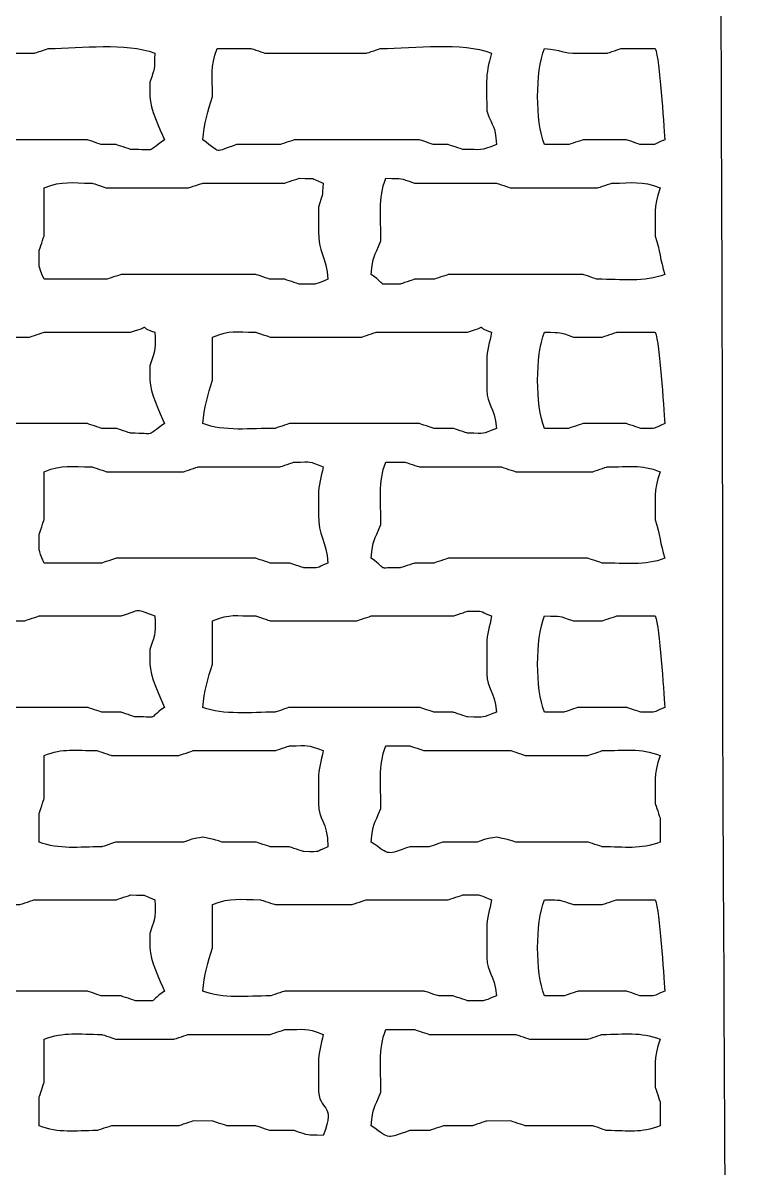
# Model space of a CAD drawing. Extents: x -149 to 150, y -212 to 234.
# Drawn here: x 130.22 to 142.75, y 58.39 to 78.55 of the extents above; entities that cross this region are included whole.
import ezdxf

# ---------------------------------------------------------------- set-up
doc = ezdxf.new("R2010")
doc.units = 0
doc.header["$MEASUREMENT"] = 0
doc.layers.add('EBENE_1', color=7, linetype='CONTINUOUS')

msp = doc.modelspace()

# ---------------------------------------------------------------- linework, layer by layer
at = {"layer": 'EBENE_1', "color": 250}
for points, knots in [([(142.4466, 96.392), (139.7389, 96.392), (118.5936, 96.5792), (117.8933, 96.3073), (117.8933, 96.3073), (117.6937, 95.7931), (117.6937, 36.0308), (117.8933, 35.5167), (117.8933, 35.5167), (118.3962, 35.3214), (141.9438, 35.3214), (142.4466, 35.5167), (142.4466, 35.5167), (142.7502, 36.2987), (142.5312, 62.6309), (142.5313, 65.9119), (142.5313, 65.9119), (142.5313, 76.0596), (142.4466, 86.3071), (142.4466, 96.392)], [0, 0, 0, 0, 0.1666667, 0.1666667, 0.1666667, 0.1666667, 0.3333333, 0.3333333, 0.3333333, 0.3333333, 0.5, 0.5, 0.5, 0.5, 0.6666667, 0.6666667, 0.6666667, 0.6666667, 1, 1, 1, 1]), ([(132.456, 77.2572), (132.456, 77.2572), (132.456, 77.5112), (132.456, 77.5112), (132.456, 77.5112), (132.5529, 77.8103), (132.5334, 77.6864), (132.5406, 78.0192), (132.5406, 78.0192), (132.0286, 78.218), (131.2581, 78.1039), (130.678, 78.104), (130.678, 78.104), (130.6728, 78.1017), (130.438, 78.0243), (130.424, 78.0193), (130.424, 78.0193), (130.424, 78.0193), (129.0693, 78.0193), (129.0693, 78.0193), (129.0693, 78.0193), (129.0693, 78.0193), (128.5612, 78.0192), (128.5612, 78.0192), (128.5612, 78.0192), (128.5562, 78.0217), (128.3215, 78.0989), (128.3073, 78.104), (128.3073, 78.104), (127.9407, 78.1039), (127.9541, 78.1452), (127.63, 78.0192), (127.63, 78.0192), (127.6454, 77.8183), (127.6791, 77.6995), (127.7146, 77.5112), (127.7146, 77.5112), (127.6294, 77.2484), (127.6306, 77.097), (127.5453, 76.834), (127.5453, 76.834), (127.5453, 76.834), (127.5453, 76.4953), (127.5453, 76.4953), (127.5453, 76.4953), (127.9105, 76.3535), (128.3946, 76.4107), (128.8153, 76.4106), (128.8153, 76.4106), (128.8203, 76.413), (129.0551, 76.4902), (129.0692, 76.4953), (129.0692, 76.4953), (129.0692, 76.4953), (130.3393, 76.4952), (130.3393, 76.4952), (130.3393, 76.4952), (130.3393, 76.4952), (130.932, 76.4952), (130.932, 76.4952), (130.932, 76.4952), (130.932, 76.4952), (131.3553, 76.4953), (131.3553, 76.4953), (131.3553, 76.4953), (131.3604, 76.493), (131.5951, 76.4157), (131.6093, 76.4107), (131.6093, 76.4107), (131.6093, 76.4107), (131.8633, 76.4106), (131.8633, 76.4106), (131.8633, 76.4106), (131.8684, 76.4083), (132.1031, 76.3311), (132.1173, 76.326), (132.1173, 76.326), (132.5736, 76.326), (132.3735, 76.2557), (132.71, 76.4952), (132.71, 76.4952), (132.631, 76.6921), (132.456, 77.0468), (132.456, 77.2572)], [0, 0, 0, 0, 0.0454545, 0.0454545, 0.0454545, 0.0454545, 0.0909091, 0.0909091, 0.0909091, 0.0909091, 0.1363636, 0.1363636, 0.1363636, 0.1363636, 0.1818182, 0.1818182, 0.1818182, 0.1818182, 0.2272727, 0.2272727, 0.2272727, 0.2272727, 0.2727273, 0.2727273, 0.2727273, 0.2727273, 0.3181818, 0.3181818, 0.3181818, 0.3181818, 0.3636364, 0.3636364, 0.3636364, 0.3636364, 0.4090909, 0.4090909, 0.4090909, 0.4090909, 0.4545455, 0.4545455, 0.4545455, 0.4545455, 0.5, 0.5, 0.5, 0.5, 0.5454545, 0.5454545, 0.5454545, 0.5454545, 0.5909091, 0.5909091, 0.5909091, 0.5909091, 0.6363636, 0.6363636, 0.6363636, 0.6363636, 0.6818182, 0.6818182, 0.6818182, 0.6818182, 0.7272727, 0.7272727, 0.7272727, 0.7272727, 0.7727273, 0.7727273, 0.7727273, 0.7727273, 0.8181818, 0.8181818, 0.8181818, 0.8181818, 0.8636364, 0.8636364, 0.8636364, 0.8636364, 0.9090909, 0.9090909, 0.9090909, 0.9090909, 1, 1, 1, 1]), ([(138.3826, 77.0032), (138.3826, 77.4286), (138.3421, 77.6334), (138.4673, 78.0193), (138.4673, 78.0193), (137.9342, 78.2263), (137.1229, 78.104), (136.52, 78.1039), (136.52, 78.1039), (136.5147, 78.1016), (136.2801, 78.0244), (136.2659, 78.0193), (136.2659, 78.0193), (136.2659, 78.0193), (134.488, 78.0193), (134.488, 78.0193), (134.488, 78.0193), (134.4828, 78.0216), (134.2481, 78.0988), (134.234, 78.1039), (134.234, 78.1039), (134.234, 78.1039), (133.6413, 78.104), (133.6413, 78.104), (133.6413, 78.104), (133.509, 77.7635), (133.5565, 77.641), (133.5566, 77.2572), (133.5566, 77.2572), (133.4751, 77.0058), (133.4086, 76.7742), (133.3873, 76.4952), (133.3873, 76.4952), (133.731, 76.2505), (133.5585, 76.2739), (133.98, 76.4107), (133.98, 76.4107), (133.98, 76.4107), (134.742, 76.4107), (134.742, 76.4107), (134.742, 76.4107), (134.7471, 76.4129), (134.9817, 76.4902), (134.996, 76.4952), (134.996, 76.4952), (134.996, 76.4952), (135.9273, 76.4952), (135.9273, 76.4952), (135.9273, 76.4952), (135.9273, 76.4952), (136.774, 76.4952), (136.774, 76.4952), (136.774, 76.4952), (136.774, 76.4952), (137.1972, 76.4953), (137.1972, 76.4953), (137.1972, 76.4953), (137.2024, 76.4929), (137.4371, 76.4158), (137.4513, 76.4106), (137.4513, 76.4106), (137.4513, 76.4106), (137.7053, 76.4107), (137.7053, 76.4107), (137.7053, 76.4107), (137.7104, 76.4084), (137.945, 76.331), (137.9593, 76.326), (137.9593, 76.326), (138.3169, 76.3259), (138.2411, 76.29), (138.552, 76.4107), (138.552, 76.4107), (138.5233, 76.7839), (138.4954, 76.682), (138.3826, 77.0032)], [0, 0, 0, 0, 0.05, 0.05, 0.05, 0.05, 0.1, 0.1, 0.1, 0.1, 0.15, 0.15, 0.15, 0.15, 0.2, 0.2, 0.2, 0.2, 0.25, 0.25, 0.25, 0.25, 0.3, 0.3, 0.3, 0.3, 0.35, 0.35, 0.35, 0.35, 0.4, 0.4, 0.4, 0.4, 0.45, 0.45, 0.45, 0.45, 0.5, 0.5, 0.5, 0.5, 0.55, 0.55, 0.55, 0.55, 0.6, 0.6, 0.6, 0.6, 0.65, 0.65, 0.65, 0.65, 0.7, 0.7, 0.7, 0.7, 0.75, 0.75, 0.75, 0.75, 0.8, 0.8, 0.8, 0.8, 0.85, 0.85, 0.85, 0.85, 0.9, 0.9, 0.9, 0.9, 1, 1, 1, 1]), ([(141.346, 78.1039), (141.346, 78.1039), (140.7533, 78.104), (140.7533, 78.104), (140.7533, 78.104), (140.7482, 78.1016), (140.5135, 78.0244), (140.4993, 78.0192), (140.4993, 78.0192), (140.4993, 78.0192), (139.9913, 78.0193), (139.9913, 78.0193), (139.9913, 78.0193), (139.705, 78.0193), (139.7055, 78.0804), (139.3986, 78.104), (139.3986, 78.104), (139.2351, 77.6829), (139.2351, 76.8318), (139.3986, 76.4107), (139.3986, 76.4107), (139.3986, 76.4107), (139.822, 76.4106), (139.822, 76.4106), (139.822, 76.4106), (139.8271, 76.4129), (140.0618, 76.4903), (140.076, 76.4953), (140.076, 76.4953), (140.076, 76.4953), (140.4993, 76.4952), (140.4993, 76.4952), (140.4993, 76.4952), (140.4993, 76.4952), (140.838, 76.4953), (140.838, 76.4953), (140.838, 76.4953), (140.8431, 76.493), (141.0778, 76.4157), (141.092, 76.4107), (141.092, 76.4107), (141.4322, 76.4106), (141.2595, 76.396), (141.5153, 76.4952), (141.5153, 76.4952), (141.4916, 76.7974), (141.4272, 77.8945), (141.346, 78.1039)], [0, 0, 0, 0, 0.0769231, 0.0769231, 0.0769231, 0.0769231, 0.1538462, 0.1538462, 0.1538462, 0.1538462, 0.2307692, 0.2307692, 0.2307692, 0.2307692, 0.3076923, 0.3076923, 0.3076923, 0.3076923, 0.3846154, 0.3846154, 0.3846154, 0.3846154, 0.4615385, 0.4615385, 0.4615385, 0.4615385, 0.5384615, 0.5384615, 0.5384615, 0.5384615, 0.6153846, 0.6153846, 0.6153846, 0.6153846, 0.6923077, 0.6923077, 0.6923077, 0.6923077, 0.7692308, 0.7692308, 0.7692308, 0.7692308, 0.8461538, 0.8461538, 0.8461538, 0.8461538, 1, 1, 1, 1]), ([(135.4193, 74.8867), (135.4193, 74.8867), (135.4193, 75.056), (135.4193, 75.056), (135.4193, 75.056), (135.4193, 75.056), (135.4193, 75.31), (135.4193, 75.31), (135.4193, 75.31), (135.5017, 75.5585), (135.4834, 75.4657), (135.504, 75.7333), (135.504, 75.7333), (135.2336, 75.8406), (135.423, 75.8106), (135.0806, 75.8179), (135.0806, 75.8179), (135.0755, 75.8157), (134.8408, 75.7384), (134.8266, 75.7333), (134.8266, 75.7333), (134.8266, 75.7333), (133.3873, 75.7332), (133.3873, 75.7332), (133.3873, 75.7332), (133.3822, 75.731), (133.1475, 75.6537), (133.1333, 75.6487), (133.1333, 75.6487), (133.1333, 75.6487), (131.694, 75.6487), (131.694, 75.6487), (131.694, 75.6487), (131.6888, 75.651), (131.4541, 75.7282), (131.44, 75.7333), (131.44, 75.7333), (131.0562, 75.7333), (130.9337, 75.7807), (130.5933, 75.6487), (130.5933, 75.6487), (130.5933, 75.6487), (130.5933, 74.8019), (130.5933, 74.8019), (130.5933, 74.8019), (130.591, 74.7968), (130.5136, 74.5622), (130.5086, 74.5479), (130.5086, 74.5479), (130.5086, 74.1999), (130.4808, 74.3297), (130.5933, 74.0399), (130.5933, 74.0399), (130.5933, 74.0399), (131.694, 74.04), (131.694, 74.04), (131.694, 74.04), (131.6991, 74.0423), (131.9338, 74.1195), (131.948, 74.1246), (131.948, 74.1246), (131.948, 74.1246), (133.1333, 74.1247), (133.1333, 74.1247), (133.1333, 74.1247), (133.1333, 74.1247), (133.8953, 74.1247), (133.8953, 74.1247), (133.8953, 74.1247), (133.8953, 74.1247), (134.3186, 74.1246), (134.3186, 74.1246), (134.3186, 74.1246), (134.3238, 74.1223), (134.5585, 74.0451), (134.5726, 74.0399), (134.5726, 74.0399), (134.5726, 74.0399), (134.8266, 74.04), (134.8266, 74.04), (134.8266, 74.04), (134.8318, 74.0377), (135.0665, 73.9603), (135.0806, 73.9554), (135.0806, 73.9554), (135.4286, 73.9554), (135.299, 73.9276), (135.5886, 74.04), (135.5886, 74.04), (135.5585, 74.4315), (135.4192, 74.5326), (135.4193, 74.8867)], [0, 0, 0, 0, 0.0416667, 0.0416667, 0.0416667, 0.0416667, 0.0833333, 0.0833333, 0.0833333, 0.0833333, 0.125, 0.125, 0.125, 0.125, 0.1666667, 0.1666667, 0.1666667, 0.1666667, 0.2083333, 0.2083333, 0.2083333, 0.2083333, 0.25, 0.25, 0.25, 0.25, 0.2916667, 0.2916667, 0.2916667, 0.2916667, 0.3333333, 0.3333333, 0.3333333, 0.3333333, 0.375, 0.375, 0.375, 0.375, 0.4166667, 0.4166667, 0.4166667, 0.4166667, 0.4583333, 0.4583333, 0.4583333, 0.4583333, 0.5, 0.5, 0.5, 0.5, 0.5416667, 0.5416667, 0.5416667, 0.5416667, 0.5833333, 0.5833333, 0.5833333, 0.5833333, 0.625, 0.625, 0.625, 0.625, 0.6666667, 0.6666667, 0.6666667, 0.6666667, 0.7083333, 0.7083333, 0.7083333, 0.7083333, 0.75, 0.75, 0.75, 0.75, 0.7916667, 0.7916667, 0.7916667, 0.7916667, 0.8333333, 0.8333333, 0.8333333, 0.8333333, 0.875, 0.875, 0.875, 0.875, 0.9166667, 0.9166667, 0.9166667, 0.9166667, 1, 1, 1, 1]), ([(141.346, 74.802), (141.346, 75.2011), (141.3123, 75.2836), (141.4306, 75.6486), (141.4306, 75.6486), (141.0902, 75.7808), (140.9677, 75.7333), (140.584, 75.7332), (140.584, 75.7332), (140.5788, 75.731), (140.3441, 75.6537), (140.33, 75.6487), (140.33, 75.6487), (140.33, 75.6487), (139.9066, 75.6486), (139.9066, 75.6486), (139.9066, 75.6486), (139.9066, 75.6486), (138.806, 75.6487), (138.806, 75.6487), (138.806, 75.6487), (138.8008, 75.651), (138.5661, 75.7282), (138.552, 75.7333), (138.552, 75.7333), (138.552, 75.7333), (137.1126, 75.7333), (137.1126, 75.7333), (137.1126, 75.7333), (136.8137, 75.8302), (136.9375, 75.8107), (136.6046, 75.8179), (136.6046, 75.8179), (136.4672, 75.4639), (136.52, 75.1261), (136.52, 74.7173), (136.52, 74.7173), (136.4001, 74.4185), (136.3768, 74.4648), (136.3506, 74.1247), (136.3506, 74.1247), (136.6763, 73.8925), (136.4039, 73.9652), (136.8586, 73.9553), (136.8586, 73.9553), (136.8637, 73.9576), (137.0985, 74.0349), (137.1125, 74.04), (137.1125, 74.04), (137.1125, 74.04), (137.4513, 74.04), (137.4513, 74.04), (137.4513, 74.04), (137.4563, 74.0422), (137.6911, 74.1196), (137.7052, 74.1246), (137.7052, 74.1246), (137.7052, 74.1246), (138.2132, 74.1247), (138.2132, 74.1247), (138.2132, 74.1247), (138.2132, 74.1247), (138.8906, 74.1247), (138.8906, 74.1247), (138.8906, 74.1247), (138.8906, 74.1247), (140.076, 74.1246), (140.076, 74.1246), (140.076, 74.1246), (140.0811, 74.1224), (140.3158, 74.0451), (140.33, 74.04), (140.33, 74.04), (140.747, 74.04), (141.158, 73.986), (141.5153, 74.1246), (141.5153, 74.1246), (141.43, 74.3876), (141.4312, 74.539), (141.346, 74.802)], [0, 0, 0, 0, 0.047619, 0.047619, 0.047619, 0.047619, 0.0952381, 0.0952381, 0.0952381, 0.0952381, 0.1428571, 0.1428571, 0.1428571, 0.1428571, 0.1904762, 0.1904762, 0.1904762, 0.1904762, 0.2380952, 0.2380952, 0.2380952, 0.2380952, 0.2857143, 0.2857143, 0.2857143, 0.2857143, 0.3333333, 0.3333333, 0.3333333, 0.3333333, 0.3809524, 0.3809524, 0.3809524, 0.3809524, 0.4285714, 0.4285714, 0.4285714, 0.4285714, 0.4761905, 0.4761905, 0.4761905, 0.4761905, 0.5238095, 0.5238095, 0.5238095, 0.5238095, 0.5714286, 0.5714286, 0.5714286, 0.5714286, 0.6190476, 0.6190476, 0.6190476, 0.6190476, 0.6666667, 0.6666667, 0.6666667, 0.6666667, 0.7142857, 0.7142857, 0.7142857, 0.7142857, 0.7619048, 0.7619048, 0.7619048, 0.7619048, 0.8095238, 0.8095238, 0.8095238, 0.8095238, 0.8571429, 0.8571429, 0.8571429, 0.8571429, 0.9047619, 0.9047619, 0.9047619, 0.9047619, 1, 1, 1, 1]), ([(132.456, 72.2619), (132.456, 72.2619), (132.456, 72.516), (132.456, 72.516), (132.456, 72.516), (132.5631, 72.8464), (132.5591, 72.8203), (132.5406, 73.1087), (132.5406, 73.1087), (132.2089, 73.2143), (132.5325, 73.2342), (132.1173, 73.1086), (132.1173, 73.1086), (132.1173, 73.1086), (130.5933, 73.1086), (130.5933, 73.1086), (130.5933, 73.1086), (130.5882, 73.1064), (130.3535, 73.0291), (130.3393, 73.024), (130.3393, 73.024), (130.3393, 73.024), (129.154, 73.0239), (129.154, 73.0239), (129.154, 73.0239), (129.154, 73.0239), (128.646, 73.024), (128.646, 73.024), (128.646, 73.024), (128.6408, 73.0263), (128.4061, 73.1035), (128.392, 73.1086), (128.392, 73.1086), (128.0167, 73.1086), (127.9633, 73.1535), (127.63, 73.0239), (127.63, 73.0239), (127.6453, 72.8229), (127.6791, 72.7043), (127.7146, 72.516), (127.7146, 72.516), (127.6294, 72.253), (127.6305, 72.1015), (127.5453, 71.8386), (127.5453, 71.8386), (127.5453, 71.8386), (127.5453, 71.4999), (127.5453, 71.4999), (127.5453, 71.4999), (127.9104, 71.3583), (128.3947, 71.4153), (128.8153, 71.4154), (128.8153, 71.4154), (128.8204, 71.4176), (129.0551, 71.4948), (129.0693, 71.4999), (129.0693, 71.4999), (129.0693, 71.4999), (130.3393, 71.5), (130.3393, 71.5), (130.3393, 71.5), (130.3393, 71.5), (130.932, 71.4999), (130.932, 71.4999), (130.932, 71.4999), (130.932, 71.4999), (131.3553, 71.5), (131.3553, 71.5), (131.3553, 71.5), (131.3604, 71.4976), (131.5951, 71.4204), (131.6093, 71.4153), (131.6093, 71.4153), (131.6093, 71.4153), (131.8633, 71.4154), (131.8633, 71.4154), (131.8633, 71.4154), (131.8684, 71.413), (132.1031, 71.3357), (132.1173, 71.3307), (132.1173, 71.3307), (132.5736, 71.3306), (132.3736, 71.2603), (132.71, 71.5), (132.71, 71.5), (132.631, 71.6969), (132.4559, 72.0515), (132.456, 72.2619)], [0, 0, 0, 0, 0.0434783, 0.0434783, 0.0434783, 0.0434783, 0.0869565, 0.0869565, 0.0869565, 0.0869565, 0.1304348, 0.1304348, 0.1304348, 0.1304348, 0.173913, 0.173913, 0.173913, 0.173913, 0.2173913, 0.2173913, 0.2173913, 0.2173913, 0.2608696, 0.2608696, 0.2608696, 0.2608696, 0.3043478, 0.3043478, 0.3043478, 0.3043478, 0.3478261, 0.3478261, 0.3478261, 0.3478261, 0.3913043, 0.3913043, 0.3913043, 0.3913043, 0.4347826, 0.4347826, 0.4347826, 0.4347826, 0.4782609, 0.4782609, 0.4782609, 0.4782609, 0.5217391, 0.5217391, 0.5217391, 0.5217391, 0.5652174, 0.5652174, 0.5652174, 0.5652174, 0.6086957, 0.6086957, 0.6086957, 0.6086957, 0.6521739, 0.6521739, 0.6521739, 0.6521739, 0.6956522, 0.6956522, 0.6956522, 0.6956522, 0.7391304, 0.7391304, 0.7391304, 0.7391304, 0.7826087, 0.7826087, 0.7826087, 0.7826087, 0.826087, 0.826087, 0.826087, 0.826087, 0.8695652, 0.8695652, 0.8695652, 0.8695652, 0.9130435, 0.9130435, 0.9130435, 0.9130435, 1, 1, 1, 1]), ([(138.3826, 72.0927), (138.3826, 72.0927), (138.3825, 72.6007), (138.3825, 72.6007), (138.3825, 72.6007), (138.3826, 72.8038), (138.4318, 72.921), (138.4673, 73.1086), (138.4673, 73.1086), (138.1356, 73.2142), (138.4592, 73.2343), (138.044, 73.1087), (138.044, 73.1087), (138.044, 73.1087), (136.4353, 73.1087), (136.4353, 73.1087), (136.4353, 73.1087), (136.4302, 73.1063), (136.1954, 73.0291), (136.1813, 73.0239), (136.1813, 73.0239), (136.1813, 73.0239), (134.5725, 73.0239), (134.5725, 73.0239), (134.5725, 73.0239), (134.5675, 73.0263), (134.3328, 73.1036), (134.3186, 73.1087), (134.3186, 73.1087), (133.9434, 73.1087), (133.8901, 73.1534), (133.5566, 73.024), (133.5566, 73.024), (133.5566, 73.024), (133.5566, 72.262), (133.5566, 72.262), (133.5566, 72.262), (133.475, 72.0106), (133.4087, 71.779), (133.3873, 71.5), (133.3873, 71.5), (133.7525, 71.3582), (134.2366, 71.4154), (134.6572, 71.4153), (134.6572, 71.4153), (134.6623, 71.4176), (134.8971, 71.4949), (134.9112, 71.4999), (134.9112, 71.4999), (134.9112, 71.4999), (136.1813, 71.4999), (136.1813, 71.4999), (136.1813, 71.4999), (136.1813, 71.4999), (136.6893, 71.5), (136.6893, 71.5), (136.6893, 71.5), (136.6893, 71.5), (137.1973, 71.4999), (137.1973, 71.4999), (137.1973, 71.4999), (137.2024, 71.4977), (137.4371, 71.4204), (137.4513, 71.4154), (137.4513, 71.4154), (137.4513, 71.4154), (137.79, 71.4153), (137.79, 71.4153), (137.79, 71.4153), (137.7951, 71.4129), (138.0298, 71.3358), (138.044, 71.3306), (138.044, 71.3306), (138.392, 71.3306), (138.2622, 71.3029), (138.552, 71.4153), (138.552, 71.4153), (138.521, 71.8174), (138.3825, 71.8169), (138.3826, 72.0927)], [0, 0, 0, 0, 0.047619, 0.047619, 0.047619, 0.047619, 0.0952381, 0.0952381, 0.0952381, 0.0952381, 0.1428571, 0.1428571, 0.1428571, 0.1428571, 0.1904762, 0.1904762, 0.1904762, 0.1904762, 0.2380952, 0.2380952, 0.2380952, 0.2380952, 0.2857143, 0.2857143, 0.2857143, 0.2857143, 0.3333333, 0.3333333, 0.3333333, 0.3333333, 0.3809524, 0.3809524, 0.3809524, 0.3809524, 0.4285714, 0.4285714, 0.4285714, 0.4285714, 0.4761905, 0.4761905, 0.4761905, 0.4761905, 0.5238095, 0.5238095, 0.5238095, 0.5238095, 0.5714286, 0.5714286, 0.5714286, 0.5714286, 0.6190476, 0.6190476, 0.6190476, 0.6190476, 0.6666667, 0.6666667, 0.6666667, 0.6666667, 0.7142857, 0.7142857, 0.7142857, 0.7142857, 0.7619048, 0.7619048, 0.7619048, 0.7619048, 0.8095238, 0.8095238, 0.8095238, 0.8095238, 0.8571429, 0.8571429, 0.8571429, 0.8571429, 0.9047619, 0.9047619, 0.9047619, 0.9047619, 1, 1, 1, 1]), ([(141.346, 73.1087), (141.346, 73.1087), (140.6686, 73.1087), (140.6686, 73.1087), (140.6686, 73.1087), (140.6635, 73.1064), (140.4288, 73.029), (140.4146, 73.024), (140.4146, 73.024), (140.4146, 73.024), (139.9066, 73.024), (139.9066, 73.024), (139.9066, 73.024), (139.6077, 73.1209), (139.7315, 73.1013), (139.3986, 73.1086), (139.3986, 73.1086), (139.2351, 72.6874), (139.2351, 71.8364), (139.3986, 71.4153), (139.3986, 71.4153), (139.3986, 71.4153), (139.822, 71.4154), (139.822, 71.4154), (139.822, 71.4154), (139.8271, 71.4177), (140.0618, 71.4948), (140.076, 71.5), (140.076, 71.5), (140.076, 71.5), (140.4993, 71.5), (140.4993, 71.5), (140.4993, 71.5), (140.4993, 71.5), (140.838, 71.5), (140.838, 71.5), (140.838, 71.5), (140.8431, 71.4976), (141.0778, 71.4204), (141.092, 71.4153), (141.092, 71.4153), (141.4322, 71.4154), (141.2595, 71.4006), (141.5153, 71.5), (141.5153, 71.5), (141.4916, 71.8021), (141.4272, 72.8993), (141.346, 73.1087)], [0, 0, 0, 0, 0.0769231, 0.0769231, 0.0769231, 0.0769231, 0.1538462, 0.1538462, 0.1538462, 0.1538462, 0.2307692, 0.2307692, 0.2307692, 0.2307692, 0.3076923, 0.3076923, 0.3076923, 0.3076923, 0.3846154, 0.3846154, 0.3846154, 0.3846154, 0.4615385, 0.4615385, 0.4615385, 0.4615385, 0.5384615, 0.5384615, 0.5384615, 0.5384615, 0.6153846, 0.6153846, 0.6153846, 0.6153846, 0.6923077, 0.6923077, 0.6923077, 0.6923077, 0.7692308, 0.7692308, 0.7692308, 0.7692308, 0.8461538, 0.8461538, 0.8461538, 0.8461538, 1, 1, 1, 1]), ([(135.4192, 69.8914), (135.4192, 69.8914), (135.4193, 70.23), (135.4193, 70.23), (135.4193, 70.23), (135.4193, 70.4331), (135.4685, 70.5503), (135.5039, 70.7379), (135.5039, 70.7379), (135.2143, 70.8504), (135.344, 70.8226), (134.996, 70.8227), (134.996, 70.8227), (134.9907, 70.8203), (134.7561, 70.7431), (134.742, 70.7379), (134.742, 70.7379), (134.742, 70.7379), (133.3026, 70.7379), (133.3026, 70.7379), (133.3026, 70.7379), (133.2975, 70.7356), (133.0628, 70.6584), (133.0486, 70.6533), (133.0486, 70.6533), (133.0486, 70.6533), (131.694, 70.6533), (131.694, 70.6533), (131.694, 70.6533), (131.6888, 70.6556), (131.4541, 70.7329), (131.44, 70.7379), (131.44, 70.7379), (131.0562, 70.7379), (130.9337, 70.7854), (130.5933, 70.6534), (130.5933, 70.6534), (130.5933, 70.6534), (130.5933, 69.8067), (130.5933, 69.8067), (130.5933, 69.8067), (130.591, 69.8016), (130.5137, 69.5669), (130.5086, 69.5527), (130.5086, 69.5527), (130.5086, 69.2046), (130.4808, 69.3343), (130.5933, 69.0447), (130.5933, 69.0447), (130.5933, 69.0447), (131.6093, 69.0446), (131.6093, 69.0446), (131.6093, 69.0446), (131.6144, 69.0469), (131.8491, 69.1243), (131.8633, 69.1293), (131.8633, 69.1293), (131.8633, 69.1293), (132.964, 69.1294), (132.964, 69.1294), (132.964, 69.1294), (132.964, 69.1294), (133.8106, 69.1294), (133.8106, 69.1294), (133.8106, 69.1294), (133.8106, 69.1294), (134.3186, 69.1293), (134.3186, 69.1293), (134.3186, 69.1293), (134.3237, 69.127), (134.5585, 69.0497), (134.5725, 69.0447), (134.5725, 69.0447), (134.5725, 69.0447), (134.9113, 69.0446), (134.9113, 69.0446), (134.9113, 69.0446), (134.9164, 69.0423), (135.151, 68.9651), (135.1653, 68.9599), (135.1653, 68.9599), (135.5056, 68.96), (135.3327, 68.9454), (135.5886, 69.0446), (135.5886, 69.0446), (135.5585, 69.4362), (135.4193, 69.5374), (135.4192, 69.8914)], [0, 0, 0, 0, 0.0434783, 0.0434783, 0.0434783, 0.0434783, 0.0869565, 0.0869565, 0.0869565, 0.0869565, 0.1304348, 0.1304348, 0.1304348, 0.1304348, 0.173913, 0.173913, 0.173913, 0.173913, 0.2173913, 0.2173913, 0.2173913, 0.2173913, 0.2608696, 0.2608696, 0.2608696, 0.2608696, 0.3043478, 0.3043478, 0.3043478, 0.3043478, 0.3478261, 0.3478261, 0.3478261, 0.3478261, 0.3913043, 0.3913043, 0.3913043, 0.3913043, 0.4347826, 0.4347826, 0.4347826, 0.4347826, 0.4782609, 0.4782609, 0.4782609, 0.4782609, 0.5217391, 0.5217391, 0.5217391, 0.5217391, 0.5652174, 0.5652174, 0.5652174, 0.5652174, 0.6086957, 0.6086957, 0.6086957, 0.6086957, 0.6521739, 0.6521739, 0.6521739, 0.6521739, 0.6956522, 0.6956522, 0.6956522, 0.6956522, 0.7391304, 0.7391304, 0.7391304, 0.7391304, 0.7826087, 0.7826087, 0.7826087, 0.7826087, 0.826087, 0.826087, 0.826087, 0.826087, 0.8695652, 0.8695652, 0.8695652, 0.8695652, 0.9130435, 0.9130435, 0.9130435, 0.9130435, 1, 1, 1, 1]), ([(141.346, 69.8066), (141.346, 70.2058), (141.3123, 70.2884), (141.4306, 70.6534), (141.4306, 70.6534), (141.0848, 70.7876), (140.8915, 70.7379), (140.4993, 70.7379), (140.4993, 70.7379), (140.4942, 70.7356), (140.2595, 70.6584), (140.2453, 70.6533), (140.2453, 70.6533), (140.2453, 70.6533), (138.8906, 70.6533), (138.8906, 70.6533), (138.8906, 70.6533), (138.8855, 70.6556), (138.6508, 70.7329), (138.6366, 70.7379), (138.6366, 70.7379), (138.6366, 70.7379), (137.1973, 70.7379), (137.1973, 70.7379), (137.1973, 70.7379), (137.1922, 70.7402), (136.9575, 70.8176), (136.9433, 70.8227), (136.9433, 70.8227), (136.9433, 70.8227), (136.6045, 70.8227), (136.6045, 70.8227), (136.6045, 70.8227), (136.4672, 70.4686), (136.52, 70.1307), (136.52, 69.7219), (136.52, 69.7219), (136.4001, 69.4232), (136.3768, 69.4694), (136.3506, 69.1293), (136.3506, 69.1293), (136.6763, 68.8973), (136.4039, 68.9699), (136.8586, 68.96), (136.8586, 68.96), (136.8638, 68.9624), (137.0985, 69.0395), (137.1126, 69.0447), (137.1126, 69.0447), (137.1126, 69.0447), (137.4513, 69.0446), (137.4513, 69.0446), (137.4513, 69.0446), (137.4564, 69.047), (137.6911, 69.1242), (137.7053, 69.1294), (137.7053, 69.1294), (137.7053, 69.1294), (138.2133, 69.1293), (138.2133, 69.1293), (138.2133, 69.1293), (138.2133, 69.1293), (139.06, 69.1293), (139.06, 69.1293), (139.06, 69.1293), (139.06, 69.1293), (140.1606, 69.1294), (140.1606, 69.1294), (140.1606, 69.1294), (140.1658, 69.1269), (140.4005, 69.0497), (140.4146, 69.0446), (140.4146, 69.0446), (140.8234, 69.0447), (141.1612, 68.9918), (141.5153, 69.1294), (141.5153, 69.1294), (141.4299, 69.3922), (141.4312, 69.5436), (141.346, 69.8066)], [0, 0, 0, 0, 0.047619, 0.047619, 0.047619, 0.047619, 0.0952381, 0.0952381, 0.0952381, 0.0952381, 0.1428571, 0.1428571, 0.1428571, 0.1428571, 0.1904762, 0.1904762, 0.1904762, 0.1904762, 0.2380952, 0.2380952, 0.2380952, 0.2380952, 0.2857143, 0.2857143, 0.2857143, 0.2857143, 0.3333333, 0.3333333, 0.3333333, 0.3333333, 0.3809524, 0.3809524, 0.3809524, 0.3809524, 0.4285714, 0.4285714, 0.4285714, 0.4285714, 0.4761905, 0.4761905, 0.4761905, 0.4761905, 0.5238095, 0.5238095, 0.5238095, 0.5238095, 0.5714286, 0.5714286, 0.5714286, 0.5714286, 0.6190476, 0.6190476, 0.6190476, 0.6190476, 0.6666667, 0.6666667, 0.6666667, 0.6666667, 0.7142857, 0.7142857, 0.7142857, 0.7142857, 0.7619048, 0.7619048, 0.7619048, 0.7619048, 0.8095238, 0.8095238, 0.8095238, 0.8095238, 0.8571429, 0.8571429, 0.8571429, 0.8571429, 0.9047619, 0.9047619, 0.9047619, 0.9047619, 1, 1, 1, 1]), ([(132.4559, 67.2667), (132.4559, 67.2667), (132.456, 67.5207), (132.456, 67.5207), (132.456, 67.5207), (132.5631, 67.851), (132.559, 67.825), (132.5405, 68.1133), (132.5405, 68.1133), (132.185, 68.2514), (132.315, 68.2322), (131.948, 68.1133), (131.948, 68.1133), (131.948, 68.1133), (130.5086, 68.1134), (130.5086, 68.1134), (130.5086, 68.1134), (130.5035, 68.1109), (130.2688, 68.0338), (130.2546, 68.0286), (130.2546, 68.0286), (130.2546, 68.0286), (129.2386, 68.0287), (129.2386, 68.0287), (129.2386, 68.0287), (129.2386, 68.0287), (128.7306, 68.0286), (128.7306, 68.0286), (128.7306, 68.0286), (128.7255, 68.0309), (128.4908, 68.1083), (128.4766, 68.1134), (128.4766, 68.1134), (128.0929, 68.1133), (127.9704, 68.1607), (127.63, 68.0287), (127.63, 68.0287), (127.6454, 67.8277), (127.679, 67.7088), (127.7146, 67.5207), (127.7146, 67.5207), (127.6294, 67.2577), (127.6306, 67.1063), (127.5452, 66.8434), (127.5452, 66.8434), (127.5452, 66.8434), (127.5453, 66.5047), (127.5453, 66.5047), (127.5453, 66.5047), (127.9026, 66.366), (128.3136, 66.42), (128.7306, 66.4199), (128.7306, 66.4199), (128.7358, 66.4223), (128.9705, 66.4996), (128.9846, 66.5046), (128.9846, 66.5046), (128.9846, 66.5046), (130.17, 66.5047), (130.17, 66.5047), (130.17, 66.5047), (130.17, 66.5047), (130.8473, 66.5047), (130.8473, 66.5047), (130.8473, 66.5047), (130.8473, 66.5047), (131.3553, 66.5046), (131.3553, 66.5046), (131.3553, 66.5046), (131.3603, 66.5024), (131.5951, 66.425), (131.6092, 66.42), (131.6092, 66.42), (131.6092, 66.42), (131.9479, 66.4199), (131.9479, 66.4199), (131.9479, 66.4199), (131.9531, 66.4176), (132.1878, 66.3404), (132.202, 66.3353), (132.202, 66.3353), (132.6567, 66.3453), (132.3843, 66.2725), (132.7099, 66.5046), (132.7099, 66.5046), (132.631, 66.7015), (132.456, 67.0563), (132.4559, 67.2667)], [0, 0, 0, 0, 0.0434783, 0.0434783, 0.0434783, 0.0434783, 0.0869565, 0.0869565, 0.0869565, 0.0869565, 0.1304348, 0.1304348, 0.1304348, 0.1304348, 0.173913, 0.173913, 0.173913, 0.173913, 0.2173913, 0.2173913, 0.2173913, 0.2173913, 0.2608696, 0.2608696, 0.2608696, 0.2608696, 0.3043478, 0.3043478, 0.3043478, 0.3043478, 0.3478261, 0.3478261, 0.3478261, 0.3478261, 0.3913043, 0.3913043, 0.3913043, 0.3913043, 0.4347826, 0.4347826, 0.4347826, 0.4347826, 0.4782609, 0.4782609, 0.4782609, 0.4782609, 0.5217391, 0.5217391, 0.5217391, 0.5217391, 0.5652174, 0.5652174, 0.5652174, 0.5652174, 0.6086957, 0.6086957, 0.6086957, 0.6086957, 0.6521739, 0.6521739, 0.6521739, 0.6521739, 0.6956522, 0.6956522, 0.6956522, 0.6956522, 0.7391304, 0.7391304, 0.7391304, 0.7391304, 0.7826087, 0.7826087, 0.7826087, 0.7826087, 0.826087, 0.826087, 0.826087, 0.826087, 0.8695652, 0.8695652, 0.8695652, 0.8695652, 0.9130435, 0.9130435, 0.9130435, 0.9130435, 1, 1, 1, 1]), ([(138.3826, 67.0973), (138.3826, 67.0973), (138.3826, 67.6053), (138.3826, 67.6053), (138.3826, 67.6053), (138.3826, 67.8083), (138.4318, 67.9257), (138.4673, 68.1134), (138.4673, 68.1134), (138.197, 68.2205), (138.3864, 68.1906), (138.044, 68.1979), (138.044, 68.1979), (138.0388, 68.1957), (137.8041, 68.1183), (137.79, 68.1134), (137.79, 68.1134), (137.79, 68.1134), (136.3506, 68.1134), (136.3506, 68.1134), (136.3506, 68.1134), (136.3455, 68.111), (136.1108, 68.0337), (136.0966, 68.0287), (136.0966, 68.0287), (136.0966, 68.0287), (135.0806, 68.0286), (135.0806, 68.0286), (135.0806, 68.0286), (135.0806, 68.0286), (134.5726, 68.0287), (134.5726, 68.0287), (134.5726, 68.0287), (134.5675, 68.0309), (134.3328, 68.1082), (134.3186, 68.1133), (134.3186, 68.1133), (133.9434, 68.1133), (133.89, 68.1581), (133.5566, 68.0286), (133.5566, 68.0286), (133.5566, 68.0286), (133.5566, 67.2666), (133.5566, 67.2666), (133.5566, 67.2666), (133.4751, 67.0152), (133.4087, 66.7836), (133.3873, 66.5047), (133.3873, 66.5047), (133.7524, 66.3629), (134.2367, 66.4199), (134.6573, 66.42), (134.6573, 66.42), (134.6624, 66.4224), (134.8971, 66.4995), (134.9113, 66.5047), (134.9113, 66.5047), (134.9113, 66.5047), (136.1813, 66.5046), (136.1813, 66.5046), (136.1813, 66.5046), (136.1813, 66.5046), (136.6893, 66.5046), (136.6893, 66.5046), (136.6893, 66.5046), (136.6893, 66.5046), (137.1973, 66.5047), (137.1973, 66.5047), (137.1973, 66.5047), (137.2024, 66.5023), (137.4371, 66.425), (137.4513, 66.4199), (137.4513, 66.4199), (137.4513, 66.4199), (137.79, 66.42), (137.79, 66.42), (137.79, 66.42), (137.7951, 66.4177), (138.0298, 66.3403), (138.044, 66.3354), (138.044, 66.3354), (138.392, 66.3354), (138.2623, 66.3075), (138.552, 66.4199), (138.552, 66.4199), (138.5211, 66.822), (138.3826, 66.8214), (138.3826, 67.0973)], [0, 0, 0, 0, 0.0434783, 0.0434783, 0.0434783, 0.0434783, 0.0869565, 0.0869565, 0.0869565, 0.0869565, 0.1304348, 0.1304348, 0.1304348, 0.1304348, 0.173913, 0.173913, 0.173913, 0.173913, 0.2173913, 0.2173913, 0.2173913, 0.2173913, 0.2608696, 0.2608696, 0.2608696, 0.2608696, 0.3043478, 0.3043478, 0.3043478, 0.3043478, 0.3478261, 0.3478261, 0.3478261, 0.3478261, 0.3913043, 0.3913043, 0.3913043, 0.3913043, 0.4347826, 0.4347826, 0.4347826, 0.4347826, 0.4782609, 0.4782609, 0.4782609, 0.4782609, 0.5217391, 0.5217391, 0.5217391, 0.5217391, 0.5652174, 0.5652174, 0.5652174, 0.5652174, 0.6086957, 0.6086957, 0.6086957, 0.6086957, 0.6521739, 0.6521739, 0.6521739, 0.6521739, 0.6956522, 0.6956522, 0.6956522, 0.6956522, 0.7391304, 0.7391304, 0.7391304, 0.7391304, 0.7826087, 0.7826087, 0.7826087, 0.7826087, 0.826087, 0.826087, 0.826087, 0.826087, 0.8695652, 0.8695652, 0.8695652, 0.8695652, 0.9130435, 0.9130435, 0.9130435, 0.9130435, 1, 1, 1, 1]), ([(141.3459, 68.1133), (141.3459, 68.1133), (140.6686, 68.1133), (140.6686, 68.1133), (140.6686, 68.1133), (140.6634, 68.1109), (140.4288, 68.0338), (140.4145, 68.0287), (140.4145, 68.0287), (140.4145, 68.0287), (139.9065, 68.0286), (139.9065, 68.0286), (139.9065, 68.0286), (139.6077, 68.1256), (139.7315, 68.1061), (139.3986, 68.1134), (139.3986, 68.1134), (139.2351, 67.6922), (139.2351, 66.8412), (139.3986, 66.42), (139.3986, 66.42), (139.3986, 66.42), (139.7372, 66.42), (139.7372, 66.42), (139.7372, 66.42), (139.7424, 66.4223), (139.9771, 66.4996), (139.9913, 66.5046), (139.9913, 66.5046), (139.9913, 66.5046), (140.4146, 66.5047), (140.4146, 66.5047), (140.4146, 66.5047), (140.4146, 66.5047), (140.8379, 66.5046), (140.8379, 66.5046), (140.8379, 66.5046), (140.8431, 66.5024), (141.0778, 66.4251), (141.092, 66.42), (141.092, 66.42), (141.4322, 66.4199), (141.2595, 66.4054), (141.5152, 66.5046), (141.5152, 66.5046), (141.4916, 66.8067), (141.4272, 67.9038), (141.3459, 68.1133)], [0, 0, 0, 0, 0.0769231, 0.0769231, 0.0769231, 0.0769231, 0.1538462, 0.1538462, 0.1538462, 0.1538462, 0.2307692, 0.2307692, 0.2307692, 0.2307692, 0.3076923, 0.3076923, 0.3076923, 0.3076923, 0.3846154, 0.3846154, 0.3846154, 0.3846154, 0.4615385, 0.4615385, 0.4615385, 0.4615385, 0.5384615, 0.5384615, 0.5384615, 0.5384615, 0.6153846, 0.6153846, 0.6153846, 0.6153846, 0.6923077, 0.6923077, 0.6923077, 0.6923077, 0.7692308, 0.7692308, 0.7692308, 0.7692308, 0.8461538, 0.8461538, 0.8461538, 0.8461538, 1, 1, 1, 1]), ([(135.4193, 64.8113), (135.4193, 64.8113), (135.4193, 65.2346), (135.4193, 65.2346), (135.4193, 65.2346), (135.4193, 65.4377), (135.4685, 65.5551), (135.504, 65.7427), (135.504, 65.7427), (135.1932, 65.8632), (135.2689, 65.8273), (134.9113, 65.8274), (134.9113, 65.8274), (134.9062, 65.825), (134.6714, 65.7477), (134.6573, 65.7426), (134.6573, 65.7426), (134.6573, 65.7426), (133.2179, 65.7427), (133.2179, 65.7427), (133.2179, 65.7427), (133.2128, 65.7403), (132.9781, 65.663), (132.964, 65.6579), (132.964, 65.6579), (132.964, 65.6579), (131.7785, 65.658), (131.7785, 65.658), (131.7785, 65.658), (131.7735, 65.6604), (131.5388, 65.7375), (131.5246, 65.7427), (131.5246, 65.7427), (131.1325, 65.7427), (130.9392, 65.7922), (130.5933, 65.6579), (130.5933, 65.6579), (130.5933, 65.6579), (130.5933, 64.8959), (130.5933, 64.8959), (130.5933, 64.8959), (130.5909, 64.8908), (130.5137, 64.6561), (130.5086, 64.6419), (130.5086, 64.6419), (130.5086, 64.6419), (130.5086, 64.1339), (130.5086, 64.1339), (130.5086, 64.1339), (130.8627, 63.9965), (131.2005, 64.0494), (131.6092, 64.0493), (131.6092, 64.0493), (131.6144, 64.0517), (131.8491, 64.1288), (131.8633, 64.134), (131.8633, 64.134), (131.8633, 64.134), (133.0485, 64.1339), (133.0485, 64.1339), (133.0485, 64.1339), (133.2567, 64.2088), (133.1938, 64.1812), (133.3872, 64.2187), (133.3872, 64.2187), (133.5692, 64.1806), (133.5328, 64.198), (133.726, 64.1339), (133.726, 64.1339), (133.726, 64.1339), (134.3186, 64.134), (134.3186, 64.134), (134.3186, 64.134), (134.3238, 64.1316), (134.5585, 64.0543), (134.5726, 64.0493), (134.5726, 64.0493), (134.5726, 64.0493), (134.9113, 64.0494), (134.9113, 64.0494), (134.9113, 64.0494), (134.9164, 64.047), (135.1511, 63.9697), (135.1653, 63.9647), (135.1653, 63.9647), (135.5056, 63.9646), (135.3328, 63.9499), (135.5886, 64.0493), (135.5886, 64.0493), (135.5783, 64.5235), (135.4193, 64.5206), (135.4193, 64.8113)], [0, 0, 0, 0, 0.0416667, 0.0416667, 0.0416667, 0.0416667, 0.0833333, 0.0833333, 0.0833333, 0.0833333, 0.125, 0.125, 0.125, 0.125, 0.1666667, 0.1666667, 0.1666667, 0.1666667, 0.2083333, 0.2083333, 0.2083333, 0.2083333, 0.25, 0.25, 0.25, 0.25, 0.2916667, 0.2916667, 0.2916667, 0.2916667, 0.3333333, 0.3333333, 0.3333333, 0.3333333, 0.375, 0.375, 0.375, 0.375, 0.4166667, 0.4166667, 0.4166667, 0.4166667, 0.4583333, 0.4583333, 0.4583333, 0.4583333, 0.5, 0.5, 0.5, 0.5, 0.5416667, 0.5416667, 0.5416667, 0.5416667, 0.5833333, 0.5833333, 0.5833333, 0.5833333, 0.625, 0.625, 0.625, 0.625, 0.6666667, 0.6666667, 0.6666667, 0.6666667, 0.7083333, 0.7083333, 0.7083333, 0.7083333, 0.75, 0.75, 0.75, 0.75, 0.7916667, 0.7916667, 0.7916667, 0.7916667, 0.8333333, 0.8333333, 0.8333333, 0.8333333, 0.875, 0.875, 0.875, 0.875, 0.9166667, 0.9166667, 0.9166667, 0.9166667, 1, 1, 1, 1]), ([(141.4306, 64.5574), (141.4283, 64.5625), (141.3511, 64.7971), (141.346, 64.8114), (141.346, 64.8114), (141.346, 65.2105), (141.3123, 65.293), (141.4306, 65.658), (141.4306, 65.658), (141.0803, 65.7939), (140.8151, 65.7426), (140.4146, 65.7427), (140.4146, 65.7427), (140.4094, 65.7403), (140.1748, 65.663), (140.1605, 65.6579), (140.1605, 65.6579), (140.1605, 65.6579), (139.06, 65.6579), (139.06, 65.6579), (139.06, 65.6579), (139.0548, 65.6604), (138.82, 65.7375), (138.806, 65.7427), (138.806, 65.7427), (138.806, 65.7427), (137.282, 65.7427), (137.282, 65.7427), (137.282, 65.7427), (137.2768, 65.745), (137.0421, 65.8222), (137.028, 65.8273), (137.028, 65.8273), (137.028, 65.8273), (136.6046, 65.8274), (136.6046, 65.8274), (136.6046, 65.8274), (136.4672, 65.4732), (136.52, 65.1355), (136.52, 64.7267), (136.52, 64.7267), (136.4001, 64.4279), (136.3767, 64.4741), (136.3506, 64.1339), (136.3506, 64.1339), (136.6995, 63.8854), (136.6076, 63.913), (137.028, 64.0493), (137.028, 64.0493), (137.028, 64.0493), (137.3666, 64.0494), (137.3666, 64.0494), (137.3666, 64.0494), (137.3718, 64.0517), (137.6065, 64.1288), (137.6206, 64.1339), (137.6206, 64.1339), (137.6206, 64.1339), (138.2133, 64.134), (138.2133, 64.134), (138.2133, 64.134), (138.4213, 64.2089), (138.3584, 64.1813), (138.552, 64.2186), (138.552, 64.2186), (138.7338, 64.1805), (138.6976, 64.1979), (138.8906, 64.134), (138.8906, 64.134), (138.8906, 64.134), (140.1606, 64.1339), (140.1606, 64.1339), (140.1606, 64.1339), (140.1657, 64.1316), (140.4005, 64.0544), (140.4145, 64.0494), (140.4145, 64.0494), (140.815, 64.0494), (141.0803, 63.998), (141.4305, 64.134), (141.4305, 64.134), (141.4432, 64.3262), (141.425, 64.3178), (141.4306, 64.5574)], [0, 0, 0, 0, 0.0454545, 0.0454545, 0.0454545, 0.0454545, 0.0909091, 0.0909091, 0.0909091, 0.0909091, 0.1363636, 0.1363636, 0.1363636, 0.1363636, 0.1818182, 0.1818182, 0.1818182, 0.1818182, 0.2272727, 0.2272727, 0.2272727, 0.2272727, 0.2727273, 0.2727273, 0.2727273, 0.2727273, 0.3181818, 0.3181818, 0.3181818, 0.3181818, 0.3636364, 0.3636364, 0.3636364, 0.3636364, 0.4090909, 0.4090909, 0.4090909, 0.4090909, 0.4545455, 0.4545455, 0.4545455, 0.4545455, 0.5, 0.5, 0.5, 0.5, 0.5454545, 0.5454545, 0.5454545, 0.5454545, 0.5909091, 0.5909091, 0.5909091, 0.5909091, 0.6363636, 0.6363636, 0.6363636, 0.6363636, 0.6818182, 0.6818182, 0.6818182, 0.6818182, 0.7272727, 0.7272727, 0.7272727, 0.7272727, 0.7727273, 0.7727273, 0.7727273, 0.7727273, 0.8181818, 0.8181818, 0.8181818, 0.8181818, 0.8636364, 0.8636364, 0.8636364, 0.8636364, 0.9090909, 0.9090909, 0.9090909, 0.9090909, 1, 1, 1, 1]), ([(132.456, 62.2713), (132.456, 62.2713), (132.4559, 62.5253), (132.4559, 62.5253), (132.4559, 62.5253), (132.563, 62.8558), (132.5591, 62.8296), (132.5406, 63.118), (132.5406, 63.118), (132.2702, 63.2252), (132.4598, 63.1952), (132.1173, 63.2027), (132.1173, 63.2027), (132.1122, 63.2004), (131.8774, 63.123), (131.8633, 63.118), (131.8633, 63.118), (131.8633, 63.118), (130.4239, 63.118), (130.4239, 63.118), (130.4239, 63.118), (130.4188, 63.1157), (130.1841, 63.0383), (130.17, 63.0334), (130.17, 63.0334), (130.17, 63.0334), (128.8153, 63.0334), (128.8153, 63.0334), (128.8153, 63.0334), (128.8102, 63.0357), (128.5754, 63.1128), (128.5613, 63.1179), (128.5613, 63.1179), (128.1691, 63.1179), (127.9758, 63.1675), (127.63, 63.0333), (127.63, 63.0333), (127.6454, 62.8322), (127.6791, 62.7136), (127.7146, 62.5253), (127.7146, 62.5253), (127.6294, 62.2623), (127.6306, 62.1109), (127.5453, 61.8479), (127.5453, 61.8479), (127.5453, 61.8479), (127.5453, 61.5093), (127.5453, 61.5093), (127.5453, 61.5093), (127.9026, 61.3706), (128.3136, 61.4246), (128.7305, 61.4247), (128.7305, 61.4247), (128.7358, 61.427), (128.9705, 61.5042), (128.9846, 61.5094), (128.9846, 61.5094), (128.9846, 61.5094), (130.1699, 61.5093), (130.1699, 61.5093), (130.1699, 61.5093), (130.1699, 61.5093), (130.8473, 61.5093), (130.8473, 61.5093), (130.8473, 61.5093), (130.8473, 61.5093), (131.3553, 61.5094), (131.3553, 61.5094), (131.3553, 61.5094), (131.3604, 61.5069), (131.595, 61.4297), (131.6093, 61.4246), (131.6093, 61.4246), (131.6093, 61.4246), (131.948, 61.4247), (131.948, 61.4247), (131.948, 61.4247), (131.9531, 61.4224), (132.1878, 61.345), (132.202, 61.34), (132.202, 61.34), (132.6566, 61.3499), (132.3843, 61.2773), (132.71, 61.5094), (132.71, 61.5094), (132.631, 61.7063), (132.456, 62.0608), (132.456, 62.2713)], [0, 0, 0, 0, 0.0434783, 0.0434783, 0.0434783, 0.0434783, 0.0869565, 0.0869565, 0.0869565, 0.0869565, 0.1304348, 0.1304348, 0.1304348, 0.1304348, 0.173913, 0.173913, 0.173913, 0.173913, 0.2173913, 0.2173913, 0.2173913, 0.2173913, 0.2608696, 0.2608696, 0.2608696, 0.2608696, 0.3043478, 0.3043478, 0.3043478, 0.3043478, 0.3478261, 0.3478261, 0.3478261, 0.3478261, 0.3913043, 0.3913043, 0.3913043, 0.3913043, 0.4347826, 0.4347826, 0.4347826, 0.4347826, 0.4782609, 0.4782609, 0.4782609, 0.4782609, 0.5217391, 0.5217391, 0.5217391, 0.5217391, 0.5652174, 0.5652174, 0.5652174, 0.5652174, 0.6086957, 0.6086957, 0.6086957, 0.6086957, 0.6521739, 0.6521739, 0.6521739, 0.6521739, 0.6956522, 0.6956522, 0.6956522, 0.6956522, 0.7391304, 0.7391304, 0.7391304, 0.7391304, 0.7826087, 0.7826087, 0.7826087, 0.7826087, 0.826087, 0.826087, 0.826087, 0.826087, 0.8695652, 0.8695652, 0.8695652, 0.8695652, 0.9130435, 0.9130435, 0.9130435, 0.9130435, 1, 1, 1, 1]), ([(138.3826, 62.102), (138.3826, 62.102), (138.3826, 62.61), (138.3826, 62.61), (138.3826, 62.61), (138.3826, 62.8131), (138.4317, 62.9303), (138.4672, 63.118), (138.4672, 63.118), (138.1776, 63.2305), (138.3073, 63.2026), (137.9593, 63.2026), (137.9593, 63.2026), (137.9542, 63.2003), (137.7195, 63.1231), (137.7053, 63.1179), (137.7053, 63.1179), (137.7053, 63.1179), (136.266, 63.1179), (136.266, 63.1179), (136.266, 63.1179), (136.2608, 63.1157), (136.0261, 63.0384), (136.012, 63.0334), (136.012, 63.0334), (136.012, 63.0334), (134.6573, 63.0333), (134.6573, 63.0333), (134.6573, 63.0333), (134.6522, 63.0357), (134.4175, 63.1129), (134.4033, 63.118), (134.4033, 63.118), (134.0195, 63.1179), (133.897, 63.1654), (133.5566, 63.0334), (133.5566, 63.0334), (133.5566, 63.0334), (133.5566, 62.2714), (133.5566, 62.2714), (133.5566, 62.2714), (133.4751, 62.0199), (133.4087, 61.7882), (133.3873, 61.5093), (133.3873, 61.5093), (133.7446, 61.3707), (134.1556, 61.4247), (134.5726, 61.4247), (134.5726, 61.4247), (134.5778, 61.4269), (134.8125, 61.5043), (134.8266, 61.5093), (134.8266, 61.5093), (134.8266, 61.5093), (136.012, 61.5094), (136.012, 61.5094), (136.012, 61.5094), (136.012, 61.5094), (136.8586, 61.5094), (136.8586, 61.5094), (136.8586, 61.5094), (136.8586, 61.5094), (137.282, 61.5093), (137.282, 61.5093), (137.282, 61.5093), (137.287, 61.507), (137.5218, 61.4298), (137.5359, 61.4247), (137.5359, 61.4247), (137.5359, 61.4247), (137.7899, 61.4247), (137.7899, 61.4247), (137.7899, 61.4247), (137.7951, 61.4223), (138.0298, 61.3451), (138.044, 61.3399), (138.044, 61.3399), (138.392, 61.3399), (138.2623, 61.3122), (138.552, 61.4247), (138.552, 61.4247), (138.5211, 61.8266), (138.3826, 61.8262), (138.3826, 62.102)], [0, 0, 0, 0, 0.0454545, 0.0454545, 0.0454545, 0.0454545, 0.0909091, 0.0909091, 0.0909091, 0.0909091, 0.1363636, 0.1363636, 0.1363636, 0.1363636, 0.1818182, 0.1818182, 0.1818182, 0.1818182, 0.2272727, 0.2272727, 0.2272727, 0.2272727, 0.2727273, 0.2727273, 0.2727273, 0.2727273, 0.3181818, 0.3181818, 0.3181818, 0.3181818, 0.3636364, 0.3636364, 0.3636364, 0.3636364, 0.4090909, 0.4090909, 0.4090909, 0.4090909, 0.4545455, 0.4545455, 0.4545455, 0.4545455, 0.5, 0.5, 0.5, 0.5, 0.5454545, 0.5454545, 0.5454545, 0.5454545, 0.5909091, 0.5909091, 0.5909091, 0.5909091, 0.6363636, 0.6363636, 0.6363636, 0.6363636, 0.6818182, 0.6818182, 0.6818182, 0.6818182, 0.7272727, 0.7272727, 0.7272727, 0.7272727, 0.7727273, 0.7727273, 0.7727273, 0.7727273, 0.8181818, 0.8181818, 0.8181818, 0.8181818, 0.8636364, 0.8636364, 0.8636364, 0.8636364, 0.9090909, 0.9090909, 0.9090909, 0.9090909, 1, 1, 1, 1]), ([(141.346, 63.118), (141.346, 63.118), (140.6686, 63.118), (140.6686, 63.118), (140.6686, 63.118), (140.6635, 63.1156), (140.4287, 63.0383), (140.4146, 63.0333), (140.4146, 63.0333), (140.4146, 63.0333), (139.9066, 63.0334), (139.9066, 63.0334), (139.9066, 63.0334), (139.6077, 63.1302), (139.7315, 63.1107), (139.3986, 63.1179), (139.3986, 63.1179), (139.2351, 62.6968), (139.2351, 61.8457), (139.3986, 61.4247), (139.3986, 61.4247), (139.3986, 61.4247), (139.7373, 61.4246), (139.7373, 61.4246), (139.7373, 61.4246), (139.7424, 61.427), (139.9771, 61.5042), (139.9913, 61.5094), (139.9913, 61.5094), (139.9913, 61.5094), (140.4146, 61.5093), (140.4146, 61.5093), (140.4146, 61.5093), (140.4146, 61.5093), (140.838, 61.5094), (140.838, 61.5094), (140.838, 61.5094), (140.8431, 61.5069), (141.0778, 61.4297), (141.092, 61.4246), (141.092, 61.4246), (141.4322, 61.4247), (141.2595, 61.4099), (141.5153, 61.5094), (141.5153, 61.5094), (141.4916, 61.8115), (141.4272, 62.9086), (141.346, 63.118)], [0, 0, 0, 0, 0.0769231, 0.0769231, 0.0769231, 0.0769231, 0.1538462, 0.1538462, 0.1538462, 0.1538462, 0.2307692, 0.2307692, 0.2307692, 0.2307692, 0.3076923, 0.3076923, 0.3076923, 0.3076923, 0.3846154, 0.3846154, 0.3846154, 0.3846154, 0.4615385, 0.4615385, 0.4615385, 0.4615385, 0.5384615, 0.5384615, 0.5384615, 0.5384615, 0.6153846, 0.6153846, 0.6153846, 0.6153846, 0.6923077, 0.6923077, 0.6923077, 0.6923077, 0.7692308, 0.7692308, 0.7692308, 0.7692308, 0.8461538, 0.8461538, 0.8461538, 0.8461538, 1, 1, 1, 1]), ([(135.4193, 59.816), (135.4193, 59.816), (135.4193, 60.2394), (135.4193, 60.2394), (135.4193, 60.2394), (135.4193, 60.4424), (135.4685, 60.5596), (135.504, 60.7474), (135.504, 60.7474), (135.1798, 60.8731), (135.1932, 60.832), (134.8266, 60.8319), (134.8266, 60.8319), (134.8215, 60.8297), (134.5868, 60.7524), (134.5726, 60.7474), (134.5726, 60.7474), (134.5726, 60.7474), (133.1333, 60.7474), (133.1333, 60.7474), (133.1333, 60.7474), (133.1282, 60.745), (132.8935, 60.6677), (132.8793, 60.6627), (132.8793, 60.6627), (132.8793, 60.6627), (131.8633, 60.6626), (131.8633, 60.6626), (131.8633, 60.6626), (131.8582, 60.6649), (131.6235, 60.7423), (131.6093, 60.7473), (131.6093, 60.7473), (131.2088, 60.7474), (130.9436, 60.7987), (130.5933, 60.6627), (130.5933, 60.6627), (130.5933, 60.6627), (130.5933, 59.9007), (130.5933, 59.9007), (130.5933, 59.9007), (130.591, 59.8956), (130.5137, 59.6609), (130.5086, 59.6467), (130.5086, 59.6467), (130.5086, 59.6467), (130.5085, 59.1386), (130.5085, 59.1386), (130.5085, 59.1386), (130.8589, 59.0026), (131.1241, 59.0539), (131.5246, 59.054), (131.5246, 59.054), (131.5298, 59.0564), (131.7645, 59.1335), (131.7786, 59.1386), (131.7786, 59.1386), (131.7786, 59.1386), (132.964, 59.1387), (132.964, 59.1387), (132.964, 59.1387), (132.9691, 59.141), (133.2038, 59.2182), (133.218, 59.2234), (133.218, 59.2234), (133.218, 59.2234), (133.5566, 59.2233), (133.5566, 59.2233), (133.5566, 59.2233), (133.5618, 59.221), (133.7965, 59.1438), (133.8106, 59.1387), (133.8106, 59.1387), (133.8106, 59.1387), (134.3186, 59.1386), (134.3186, 59.1386), (134.3186, 59.1386), (134.3238, 59.1364), (134.5585, 59.0591), (134.5726, 59.054), (134.5726, 59.054), (134.5726, 59.054), (134.996, 59.0539), (134.996, 59.0539), (134.996, 59.0539), (135.2949, 58.9571), (135.171, 58.9766), (135.504, 58.9694), (135.504, 58.9694), (135.7417, 59.5816), (135.4193, 59.3473), (135.4193, 59.816)], [0, 0, 0, 0, 0.0416667, 0.0416667, 0.0416667, 0.0416667, 0.0833333, 0.0833333, 0.0833333, 0.0833333, 0.125, 0.125, 0.125, 0.125, 0.1666667, 0.1666667, 0.1666667, 0.1666667, 0.2083333, 0.2083333, 0.2083333, 0.2083333, 0.25, 0.25, 0.25, 0.25, 0.2916667, 0.2916667, 0.2916667, 0.2916667, 0.3333333, 0.3333333, 0.3333333, 0.3333333, 0.375, 0.375, 0.375, 0.375, 0.4166667, 0.4166667, 0.4166667, 0.4166667, 0.4583333, 0.4583333, 0.4583333, 0.4583333, 0.5, 0.5, 0.5, 0.5, 0.5416667, 0.5416667, 0.5416667, 0.5416667, 0.5833333, 0.5833333, 0.5833333, 0.5833333, 0.625, 0.625, 0.625, 0.625, 0.6666667, 0.6666667, 0.6666667, 0.6666667, 0.7083333, 0.7083333, 0.7083333, 0.7083333, 0.75, 0.75, 0.75, 0.75, 0.7916667, 0.7916667, 0.7916667, 0.7916667, 0.8333333, 0.8333333, 0.8333333, 0.8333333, 0.875, 0.875, 0.875, 0.875, 0.9166667, 0.9166667, 0.9166667, 0.9166667, 1, 1, 1, 1]), ([(141.4306, 59.5619), (141.4283, 59.567), (141.3511, 59.8018), (141.346, 59.8159), (141.346, 59.8159), (141.346, 60.2151), (141.3123, 60.2977), (141.4306, 60.6626), (141.4306, 60.6626), (141.0803, 60.7986), (140.8151, 60.7474), (140.4146, 60.7473), (140.4146, 60.7473), (140.4095, 60.745), (140.1747, 60.6677), (140.1606, 60.6627), (140.1606, 60.6627), (140.1606, 60.6627), (139.1446, 60.6627), (139.1446, 60.6627), (139.1446, 60.6627), (139.1394, 60.6649), (138.9048, 60.7423), (138.8905, 60.7473), (138.8905, 60.7473), (138.8905, 60.7473), (137.3666, 60.7473), (137.3666, 60.7473), (137.3666, 60.7473), (137.3615, 60.7496), (137.1268, 60.8269), (137.1126, 60.832), (137.1126, 60.832), (137.1126, 60.832), (136.6046, 60.8319), (136.6046, 60.8319), (136.6046, 60.8319), (136.4672, 60.478), (136.52, 60.14), (136.5199, 59.7313), (136.5199, 59.7313), (136.4001, 59.4325), (136.3768, 59.4787), (136.3506, 59.1387), (136.3506, 59.1387), (136.6995, 58.8901), (136.6076, 58.9176), (137.028, 59.054), (137.028, 59.054), (137.028, 59.054), (137.3665, 59.0539), (137.3665, 59.0539), (137.3665, 59.0539), (137.3718, 59.0563), (137.6065, 59.1336), (137.6206, 59.1386), (137.6206, 59.1386), (137.6206, 59.1386), (138.1286, 59.1386), (138.1286, 59.1386), (138.1286, 59.1386), (138.1338, 59.1409), (138.3685, 59.2183), (138.3826, 59.2233), (138.3826, 59.2233), (138.3826, 59.2233), (138.806, 59.2234), (138.806, 59.2234), (138.806, 59.2234), (138.811, 59.2209), (139.0458, 59.1438), (139.0599, 59.1386), (139.0599, 59.1386), (139.0599, 59.1386), (140.2453, 59.1387), (140.2453, 59.1387), (140.2453, 59.1387), (140.2504, 59.1364), (140.4851, 59.059), (140.4993, 59.0539), (140.4993, 59.0539), (140.8915, 59.0539), (141.0848, 59.0043), (141.4306, 59.1386), (141.4306, 59.1386), (141.4431, 59.331), (141.425, 59.3225), (141.4306, 59.5619)], [0, 0, 0, 0, 0.0434783, 0.0434783, 0.0434783, 0.0434783, 0.0869565, 0.0869565, 0.0869565, 0.0869565, 0.1304348, 0.1304348, 0.1304348, 0.1304348, 0.173913, 0.173913, 0.173913, 0.173913, 0.2173913, 0.2173913, 0.2173913, 0.2173913, 0.2608696, 0.2608696, 0.2608696, 0.2608696, 0.3043478, 0.3043478, 0.3043478, 0.3043478, 0.3478261, 0.3478261, 0.3478261, 0.3478261, 0.3913043, 0.3913043, 0.3913043, 0.3913043, 0.4347826, 0.4347826, 0.4347826, 0.4347826, 0.4782609, 0.4782609, 0.4782609, 0.4782609, 0.5217391, 0.5217391, 0.5217391, 0.5217391, 0.5652174, 0.5652174, 0.5652174, 0.5652174, 0.6086957, 0.6086957, 0.6086957, 0.6086957, 0.6521739, 0.6521739, 0.6521739, 0.6521739, 0.6956522, 0.6956522, 0.6956522, 0.6956522, 0.7391304, 0.7391304, 0.7391304, 0.7391304, 0.7826087, 0.7826087, 0.7826087, 0.7826087, 0.826087, 0.826087, 0.826087, 0.826087, 0.8695652, 0.8695652, 0.8695652, 0.8695652, 0.9130435, 0.9130435, 0.9130435, 0.9130435, 1, 1, 1, 1])]:
    msp.add_open_spline(points, degree=3, knots=knots, dxfattribs=at)

doc.saveas('drawing.dxf')
